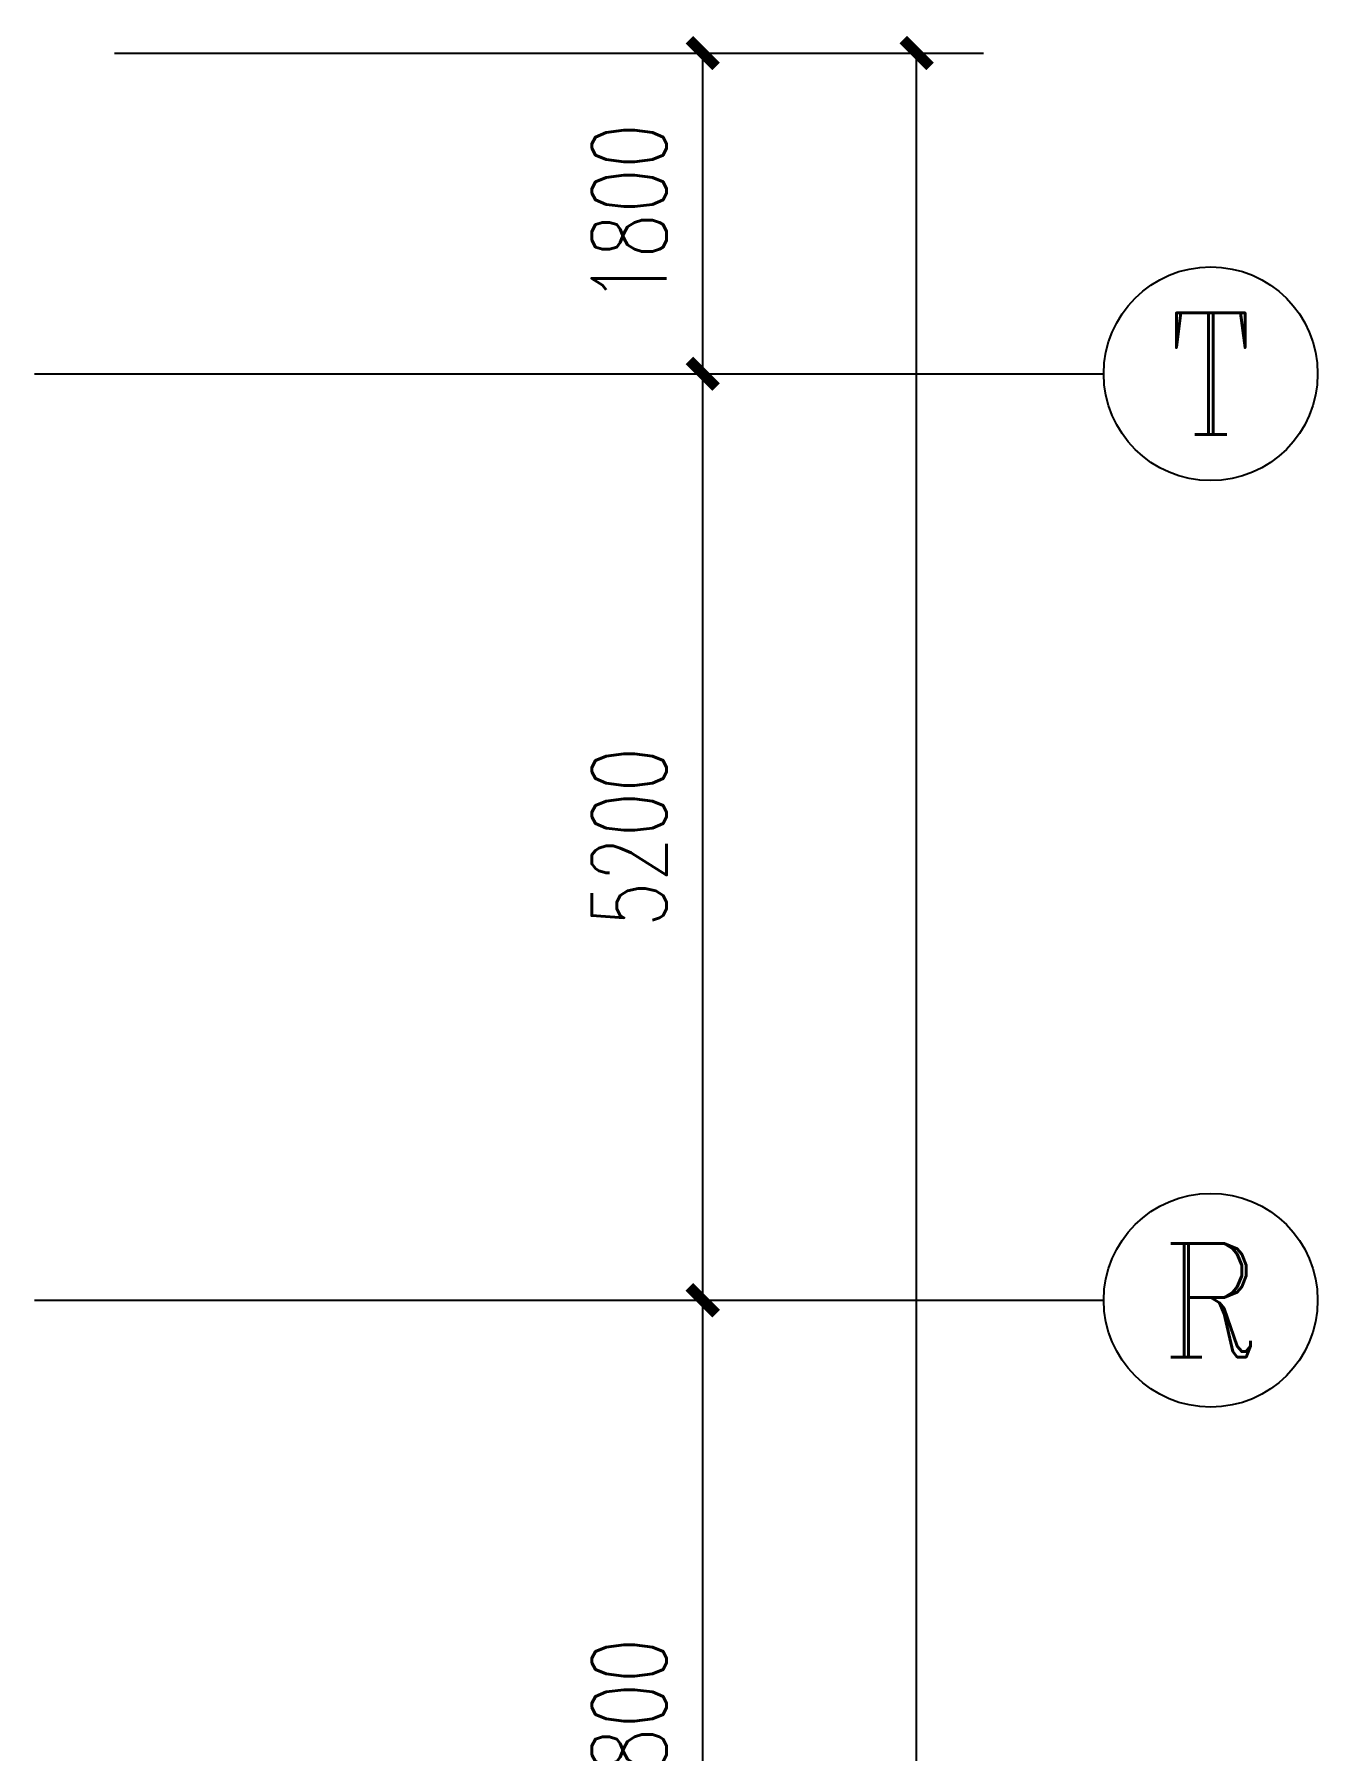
# Model space of a CAD drawing. Extents: x 0 to 2972856, y -1269770 to 0.
# Drawn here: x 2783856 to 2791056, y -1022084 to -1012451 of the extents above; entities that cross this region are included whole.
import ezdxf
from ezdxf.enums import TextEntityAlignment as Align

# ---------------------------------------------------------------- set-up
doc = ezdxf.new("R2010")
doc.units = 0
doc.header["$LTSCALE"] = 1000
doc.header["$PDSIZE"] = 50
doc.layers.add('1-建筑底图', color=8, linetype='Continuous')
doc.layers.add('AXIS_TEXT', color=7, linetype='Continuous')
doc.styles.add('_TCH_AXIS', font='COMPLEX', dxfattribs={"bigfont": 'GBCBIG'})
doc.styles.add('A_DIM_T3', font='SIMPLEX', dxfattribs={"width": 0.7, "bigfont": 'HZ'})
doc.styles.add('COMPLEX', font='COMPLEX')
doc.dimstyles.new('_TCH_ARCH&&150', dxfattribs={"dimtxt": 420, "dimasz": 150, "dimexe": 375, "dimexo": 450, "dimgap": 202.5, "dimtad": 1, "dimdec": 0, "dimzin": 0, "dimdsep": 46, "dimtxsty": 'A_DIM_T3', "dimblk": 'ARCHTICK', "dimcen": 0.09, "dimclrt": 7, "dimazin": 2, "dimtfac": 1, "dimtdec": 0, "dimtix": 1, "dimtmove": 2, "dimatfit": 3, "dimfxl": 150, "dimtolj": 1, "dimtzin": 0, "dimarcsym": 0})

# ---------------------------------------------------------------- blocks, each defined once
blk = doc.blocks.new('_ArchTick')
at = {"color": 0, "linetype": 'ByBlock', "const_width": 0.4}
blk.add_lwpolyline([(-0.5, -0.5), (0.5, 0.5)], dxfattribs=at)
blk = doc.blocks.new('*D205')
at = {"layer": '1-建筑底图', "color": 0, "lineweight": -2, "transparency": 16777216}
for p, q in [((108850, 77400), (113725, 77400)), ((113350, -2200), (113350, 77400)), ((108850, -2200), (113725, -2200))]:
    blk.add_line(p, q, dxfattribs=at)
at = {"layer": 'Defpoints', "color": 0, "transparency": 16777216}
for p in [(108400, 77400), (113350, 77400), (108400, -2200)]:
    blk.add_point(p, dxfattribs=at)
at = {"layer": '1-建筑底图', "color": 0, "lineweight": -2, "transparency": 16777216, "xscale": 150, "yscale": 150, "zscale": 150}
for p, rotation in [((113350, 77400), 90), ((113350, -2200), 270)]:
    blk.add_blockref('_ArchTick', p, dxfattribs=dict(at, rotation=rotation))
at = {"layer": '1-建筑底图', "color": 7, "transparency": 16777216, "insert": (112937.5, 37600), "char_height": 420, "attachment_point": 5, "rotation": 90, "style": 'A_DIM_T3'}
blk.add_mtext('\\A1;79600', dxfattribs=at)
blk = doc.blocks.new('*D218')
at = {"layer": '1-建筑底图', "color": 0, "lineweight": -2, "transparency": 16777216}
for p, q in [((108850, 70400), (112525, 70400)), ((112150, 65600), (112150, 70400)), ((108850, 65600), (112525, 65600))]:
    blk.add_line(p, q, dxfattribs=at)
at = {"layer": 'Defpoints', "color": 0, "transparency": 16777216}
for p in [(108400, 70400), (112150, 70400), (108400, 65600)]:
    blk.add_point(p, dxfattribs=at)
at = {"layer": '1-建筑底图', "color": 0, "lineweight": -2, "transparency": 16777216, "xscale": 150, "yscale": 150, "zscale": 150}
for p, rotation in [((112150, 70400), 90), ((112150, 65600), 270)]:
    blk.add_blockref('_ArchTick', p, dxfattribs=dict(at, rotation=rotation))
at = {"layer": '1-建筑底图', "color": 7, "transparency": 16777216, "insert": (111737.5, 68000), "char_height": 420, "attachment_point": 5, "rotation": 90, "style": 'A_DIM_T3'}
blk.add_mtext('\\A1;4800', dxfattribs=at)
blk = doc.blocks.new('*D219')
at = {"layer": '1-建筑底图', "color": 0, "lineweight": -2, "transparency": 16777216}
for p, q in [((108850, 75600), (112525, 75600)), ((112150, 70400), (112150, 75600)), ((108850, 70400), (112525, 70400))]:
    blk.add_line(p, q, dxfattribs=at)
at = {"layer": 'Defpoints', "color": 0, "transparency": 16777216}
for p in [(108400, 75600), (112150, 75600), (108400, 70400)]:
    blk.add_point(p, dxfattribs=at)
at = {"layer": '1-建筑底图', "color": 0, "lineweight": -2, "transparency": 16777216, "xscale": 150, "yscale": 150, "zscale": 150}
for p, rotation in [((112150, 75600), 90), ((112150, 70400), 270)]:
    blk.add_blockref('_ArchTick', p, dxfattribs=dict(at, rotation=rotation))
at = {"layer": '1-建筑底图', "color": 7, "transparency": 16777216, "insert": (111737.5, 73000), "char_height": 420, "attachment_point": 5, "rotation": 90, "style": 'A_DIM_T3'}
blk.add_mtext('\\A1;5200', dxfattribs=at)
blk = doc.blocks.new('*D220')
at = {"layer": '1-建筑底图', "color": 0, "lineweight": -2, "transparency": 16777216}
for p, q in [((108850, 77400), (112525, 77400)), ((112150, 75600), (112150, 77400)), ((108850, 75600), (112525, 75600))]:
    blk.add_line(p, q, dxfattribs=at)
at = {"layer": 'Defpoints', "color": 0, "transparency": 16777216}
for p in [(108400, 77400), (112150, 77400), (108400, 75600)]:
    blk.add_point(p, dxfattribs=at)
at = {"layer": '1-建筑底图', "color": 0, "lineweight": -2, "transparency": 16777216, "xscale": 150, "yscale": 150, "zscale": 150}
for p, rotation in [((112150, 77400), 90), ((112150, 75600), 270)]:
    blk.add_blockref('_ArchTick', p, dxfattribs=dict(at, rotation=rotation))
at = {"layer": '1-建筑底图', "color": 7, "transparency": 16777216, "insert": (111737.5, 76500), "char_height": 420, "attachment_point": 5, "rotation": 90, "style": 'A_DIM_T3'}
blk.add_mtext('\\A1;1800', dxfattribs=at)
blk = doc.blocks.new('*D820')
at = {"layer": '1-建筑底图', "color": 0, "lineweight": -2, "transparency": 16777216}
for p, q in [((108850, 77400), (113725, 77400)), ((113350, -2200), (113350, 77400)), ((108850, -2200), (113725, -2200))]:
    blk.add_line(p, q, dxfattribs=at)
at = {"layer": 'Defpoints', "color": 0, "transparency": 16777216}
for p in [(108400, 77400), (113350, 77400), (108400, -2200)]:
    blk.add_point(p, dxfattribs=at)
at = {"layer": '1-建筑底图', "color": 0, "lineweight": -2, "transparency": 16777216, "xscale": 150, "yscale": 150, "zscale": 150}
for p, rotation in [((113350, 77400), 90), ((113350, -2200), 270)]:
    blk.add_blockref('_ArchTick', p, dxfattribs=dict(at, rotation=rotation))
at = {"layer": '1-建筑底图', "color": 7, "transparency": 16777216, "insert": (112937.5, 37600), "char_height": 420, "attachment_point": 5, "rotation": 90, "style": 'A_DIM_T3'}
blk.add_mtext('\\A1;79600', dxfattribs=at)
blk = doc.blocks.new('*D833')
at = {"layer": '1-建筑底图', "color": 0, "lineweight": -2, "transparency": 16777216}
for p, q in [((108850, 70400), (112525, 70400)), ((112150, 65600), (112150, 70400)), ((108850, 65600), (112525, 65600))]:
    blk.add_line(p, q, dxfattribs=at)
at = {"layer": 'Defpoints', "color": 0, "transparency": 16777216}
for p in [(108400, 70400), (112150, 70400), (108400, 65600)]:
    blk.add_point(p, dxfattribs=at)
at = {"layer": '1-建筑底图', "color": 0, "lineweight": -2, "transparency": 16777216, "xscale": 150, "yscale": 150, "zscale": 150}
for p, rotation in [((112150, 70400), 90), ((112150, 65600), 270)]:
    blk.add_blockref('_ArchTick', p, dxfattribs=dict(at, rotation=rotation))
at = {"layer": '1-建筑底图', "color": 7, "transparency": 16777216, "insert": (111737.5, 68000), "char_height": 420, "attachment_point": 5, "rotation": 90, "style": 'A_DIM_T3'}
blk.add_mtext('\\A1;4800', dxfattribs=at)
blk = doc.blocks.new('*D834')
at = {"layer": '1-建筑底图', "color": 0, "lineweight": -2, "transparency": 16777216}
for p, q in [((108850, 75600), (112525, 75600)), ((112150, 70400), (112150, 75600)), ((108850, 70400), (112525, 70400))]:
    blk.add_line(p, q, dxfattribs=at)
at = {"layer": 'Defpoints', "color": 0, "transparency": 16777216}
for p in [(108400, 75600), (112150, 75600), (108400, 70400)]:
    blk.add_point(p, dxfattribs=at)
at = {"layer": '1-建筑底图', "color": 0, "lineweight": -2, "transparency": 16777216, "xscale": 150, "yscale": 150, "zscale": 150}
for p, rotation in [((112150, 75600), 90), ((112150, 70400), 270)]:
    blk.add_blockref('_ArchTick', p, dxfattribs=dict(at, rotation=rotation))
at = {"layer": '1-建筑底图', "color": 7, "transparency": 16777216, "insert": (111737.5, 73000), "char_height": 420, "attachment_point": 5, "rotation": 90, "style": 'A_DIM_T3'}
blk.add_mtext('\\A1;5200', dxfattribs=at)
blk = doc.blocks.new('*D835')
at = {"layer": '1-建筑底图', "color": 0, "lineweight": -2, "transparency": 16777216}
for p, q in [((108850, 77400), (112525, 77400)), ((112150, 75600), (112150, 77400)), ((108850, 75600), (112525, 75600))]:
    blk.add_line(p, q, dxfattribs=at)
at = {"layer": 'Defpoints', "color": 0, "transparency": 16777216}
for p in [(108400, 77400), (112150, 77400), (108400, 75600)]:
    blk.add_point(p, dxfattribs=at)
at = {"layer": '1-建筑底图', "color": 0, "lineweight": -2, "transparency": 16777216, "xscale": 150, "yscale": 150, "zscale": 150}
for p, rotation in [((112150, 77400), 90), ((112150, 75600), 270)]:
    blk.add_blockref('_ArchTick', p, dxfattribs=dict(at, rotation=rotation))
at = {"layer": '1-建筑底图', "color": 7, "transparency": 16777216, "insert": (111737.5, 76500), "char_height": 420, "attachment_point": 5, "rotation": 90, "style": 'A_DIM_T3'}
blk.add_mtext('\\A1;1800', dxfattribs=at)
blk = doc.blocks.new('_AXISO')
blk.add_circle((0, 0), 0.5)
at = {"layer": 'AXIS_TEXT', "style": 'COMPLEX', "width": 1.041667}
blk.add_attdef('A', text='', height=0.56, dxfattribs=at).set_placement((-0.25, -0.28), (0.25, -0.28), align=Align.FIT)
blk = doc.blocks.new('*D423')
at = {"layer": '1-建筑底图', "color": 0, "lineweight": -2, "transparency": 16777216}
for p, q in [((108850, 77400), (113725, 77400)), ((113350, -2200), (113350, 77400)), ((108850, -2200), (113725, -2200))]:
    blk.add_line(p, q, dxfattribs=at)
at = {"layer": 'Defpoints', "color": 0, "transparency": 16777216}
for p in [(108400, 77400), (113350, 77400), (108400, -2200)]:
    blk.add_point(p, dxfattribs=at)
at = {"layer": '1-建筑底图', "color": 0, "lineweight": -2, "transparency": 16777216, "xscale": 150, "yscale": 150, "zscale": 150}
for p, rotation in [((113350, 77400), 90), ((113350, -2200), 270)]:
    blk.add_blockref('_ArchTick', p, dxfattribs=dict(at, rotation=rotation))
at = {"layer": '1-建筑底图', "color": 7, "transparency": 16777216, "insert": (112937.5, 37600), "char_height": 420, "attachment_point": 5, "rotation": 90, "style": 'A_DIM_T3'}
blk.add_mtext('\\A1;79600', dxfattribs=at)
blk = doc.blocks.new('*D436')
at = {"layer": '1-建筑底图', "color": 0, "lineweight": -2, "transparency": 16777216}
for p, q in [((108850, 70400), (112525, 70400)), ((112150, 65600), (112150, 70400)), ((108850, 65600), (112525, 65600))]:
    blk.add_line(p, q, dxfattribs=at)
at = {"layer": 'Defpoints', "color": 0, "transparency": 16777216}
for p in [(108400, 70400), (112150, 70400), (108400, 65600)]:
    blk.add_point(p, dxfattribs=at)
at = {"layer": '1-建筑底图', "color": 0, "lineweight": -2, "transparency": 16777216, "xscale": 150, "yscale": 150, "zscale": 150}
for p, rotation in [((112150, 70400), 90), ((112150, 65600), 270)]:
    blk.add_blockref('_ArchTick', p, dxfattribs=dict(at, rotation=rotation))
at = {"layer": '1-建筑底图', "color": 7, "transparency": 16777216, "insert": (111737.5, 68000), "char_height": 420, "attachment_point": 5, "rotation": 90, "style": 'A_DIM_T3'}
blk.add_mtext('\\A1;4800', dxfattribs=at)
blk = doc.blocks.new('*D437')
at = {"layer": '1-建筑底图', "color": 0, "lineweight": -2, "transparency": 16777216}
for p, q in [((108850, 75600), (112525, 75600)), ((112150, 70400), (112150, 75600)), ((108850, 70400), (112525, 70400))]:
    blk.add_line(p, q, dxfattribs=at)
at = {"layer": 'Defpoints', "color": 0, "transparency": 16777216}
for p in [(108400, 75600), (112150, 75600), (108400, 70400)]:
    blk.add_point(p, dxfattribs=at)
at = {"layer": '1-建筑底图', "color": 0, "lineweight": -2, "transparency": 16777216, "xscale": 150, "yscale": 150, "zscale": 150}
for p, rotation in [((112150, 75600), 90), ((112150, 70400), 270)]:
    blk.add_blockref('_ArchTick', p, dxfattribs=dict(at, rotation=rotation))
at = {"layer": '1-建筑底图', "color": 7, "transparency": 16777216, "insert": (111737.5, 73000), "char_height": 420, "attachment_point": 5, "rotation": 90, "style": 'A_DIM_T3'}
blk.add_mtext('\\A1;5200', dxfattribs=at)
blk = doc.blocks.new('*D438')
at = {"layer": '1-建筑底图', "color": 0, "lineweight": -2, "transparency": 16777216}
for p, q in [((108850, 77400), (112525, 77400)), ((112150, 75600), (112150, 77400)), ((108850, 75600), (112525, 75600))]:
    blk.add_line(p, q, dxfattribs=at)
at = {"layer": 'Defpoints', "color": 0, "transparency": 16777216}
for p in [(108400, 77400), (112150, 77400), (108400, 75600)]:
    blk.add_point(p, dxfattribs=at)
at = {"layer": '1-建筑底图', "color": 0, "lineweight": -2, "transparency": 16777216, "xscale": 150, "yscale": 150, "zscale": 150}
for p, rotation in [((112150, 77400), 90), ((112150, 75600), 270)]:
    blk.add_blockref('_ArchTick', p, dxfattribs=dict(at, rotation=rotation))
at = {"layer": '1-建筑底图', "color": 7, "transparency": 16777216, "insert": (111737.5, 76500), "char_height": 420, "attachment_point": 5, "rotation": 90, "style": 'A_DIM_T3'}
blk.add_mtext('\\A1;1800', dxfattribs=at)
blk = doc.blocks.new('1-二层建筑底图')
at = {"layer": '1-建筑底图'}
for p, q in [((108400, 75600), (114400, 75600)), ((108400, 70400), (114400, 70400))]:
    blk.add_line(p, q, dxfattribs=at)
ref = blk.add_blockref('_AXISO', (115000, 75600), dxfattribs=dict(at, xscale=1200, yscale=1200, zscale=1200))
ref.add_attrib('A', 'T', dxfattribs={"layer": 'AXIS_TEXT', "height": 683.5, "style": '_TCH_AXIS'}).set_placement((114755.9, 75258.2), (115244.1, 75258.2), align=Align.FIT)
ref = blk.add_blockref('_AXISO', (115000, 70400), dxfattribs=dict(at, xscale=1200, yscale=1200, zscale=1200))
ref.add_attrib('A', 'R', dxfattribs={"layer": 'AXIS_TEXT', "height": 637.8, "style": '_TCH_AXIS'}).set_placement((114726.7, 70081.1), (115273.3, 70081.1), align=Align.FIT)
for p1, p2, distance, picture, middle in [((108400, -2200), (108400, 77400), -4950, '*D205', (112937.5, 37600)), ((108400, 75600), (108400, 77400), -3750, '*D220', (111737.5, 76500)), ((108400, -2200), (108400, 77400), -4950, '*D820', (112937.5, 37600)), ((108400, 75600), (108400, 77400), -3750, '*D835', (111737.5, 76500)), ((108400, -2200), (108400, 77400), -4950, '*D423', (112937.5, 37600)), ((108400, 75600), (108400, 77400), -3750, '*D438', (111737.5, 76500)), ((108400, 70400), (108400, 75600), -3750, '*D219', (111737.5, 73000)), ((108400, 70400), (108400, 75600), -3750, '*D834', (111737.5, 73000)), ((108400, 70400), (108400, 75600), -3750, '*D437', (111737.5, 73000)), ((108400, 65600), (108400, 70400), -3750, '*D218', (111737.5, 68000)), ((108400, 65600), (108400, 70400), -3750, '*D833', (111737.5, 68000)), ((108400, 65600), (108400, 70400), -3750, '*D436', (111737.5, 68000))]:
    dim = blk.add_aligned_dim(p1=p1, p2=p2, distance=distance, dimstyle='_TCH_ARCH&&150', dxfattribs=at)
    dim.commit()
    dim.dimension.update_dxf_attribs({"geometry": picture, "text_midpoint": middle})

msp = doc.modelspace()

# ---------------------------------------------------------------- block references
at = {"layer": '1-建筑底图', "linetype": 'ByBlock'}
msp.add_blockref('1-二层建筑底图', (2675455.9, -1089955.7), dxfattribs=at)
msp.add_blockref('1-二层建筑底图', (2675455.9, -1089955.7), dxfattribs=at)

doc.saveas('drawing.dxf')
